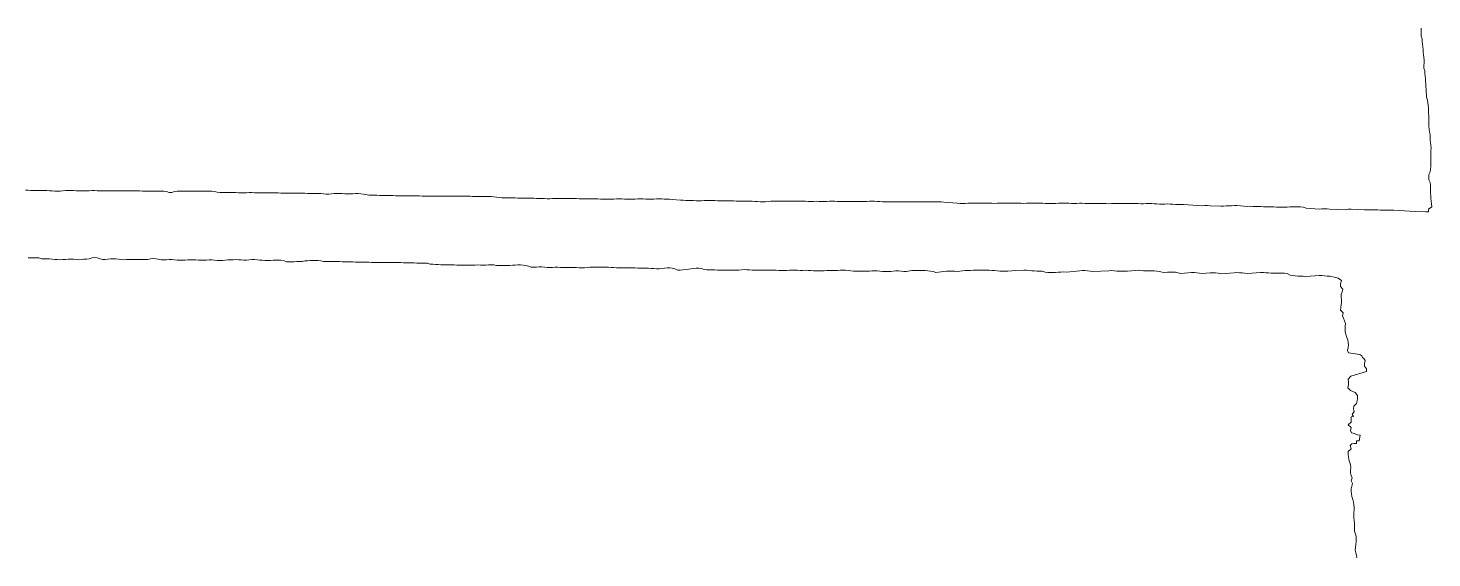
# Model space of a CAD drawing. Extents: x -16 to 11205, y -14909 to 147.
# Drawn here: x 10418 to 10945, y -7686 to -7487 of the extents above; entities that cross this region are included whole.
import ezdxf

# ---------------------------------------------------------------- set-up
doc = ezdxf.new("R2010")
doc.units = 0
doc.layers.get('0').update_dxf_attribs({"color": 1, "linetype": 'CONTINUOUS', "lineweight": 15, "true_color": 0xff0000})

msp = doc.modelspace()

# ---------------------------------------------------------------- linework, layer by layer
for p, q in [((10941.29, -7487.99), (10941.29, -7486.99)), ((10941.29, -7488.99), (10941.29, -7487.99)), ((10941.29, -7489.99), (10941.29, -7488.99)), ((10941.63, -7491.02), (10941.29, -7489.99)), ((10941.69, -7492.03), (10941.63, -7491.02)), ((10941.82, -7493.02), (10941.69, -7492.03)), ((10941.94, -7494.01), (10941.82, -7493.02)), ((10942, -7495), (10941.94, -7494.01)), ((10942.06, -7495.99), (10942, -7495)), ((10942.17, -7496.98), (10942.06, -7495.99)), ((10942.3, -7497.97), (10942.17, -7496.98)), ((10942.39, -7498.98), (10942.3, -7497.97)), ((10942.25, -7501.99), (10942.3, -7501)), ((10942.62, -7503.02), (10942.25, -7501.99)), ((10942.3, -7501), (10942.37, -7499.99)), ((10942.37, -7499.99), (10942.39, -7498.98)), ((10942.69, -7504.02), (10942.62, -7503.02)), ((10942.79, -7505.02), (10942.69, -7504.02)), ((10942.88, -7506.01), (10942.79, -7505.02)), ((10942.95, -7507), (10942.88, -7506.01)), ((10943, -7508), (10942.95, -7507)), ((10943.05, -7509), (10943, -7508)), ((10943.12, -7509.99), (10943.05, -7509)), ((10943.19, -7510.98), (10943.12, -7509.99)), ((10943.23, -7511.98), (10943.19, -7510.98)), ((10943.26, -7512.97), (10943.23, -7511.98)), ((10943.69, -7514.04), (10943.26, -7512.97)), ((10943.83, -7515.02), (10943.69, -7514.04)), ((10943.96, -7516), (10943.83, -7515.02)), ((10944.04, -7517), (10943.96, -7516)), ((10944.07, -7518), (10944.04, -7517)), ((10944.09, -7519), (10944.07, -7518)), ((10944.12, -7520), (10944.09, -7519)), ((10944.13, -7521), (10944.12, -7520)), ((10944.12, -7522), (10944.13, -7521)), ((10944.13, -7522.99), (10944.12, -7522)), ((10944.19, -7523.99), (10944.13, -7522.99)), ((10944.29, -7524.98), (10944.19, -7523.99)), ((10944.37, -7525.98), (10944.29, -7524.98)), ((10944.7, -7527.02), (10944.37, -7525.98)), ((10944.66, -7528.02), (10944.7, -7527.02)), ((10944.69, -7529.02), (10944.66, -7528.02)), ((10944.81, -7530.01), (10944.69, -7529.02)), ((10944.95, -7531), (10944.81, -7530.01)), ((10944.92, -7534), (10944.95, -7533)), ((10944.93, -7535), (10944.92, -7534)), ((10944.96, -7536), (10944.93, -7535)), ((10944.99, -7532), (10944.95, -7531)), ((10944.95, -7533), (10944.99, -7532)), ((10944.67, -7540.97), (10944.82, -7539.98)), ((10944.82, -7539.98), (10944.9, -7538.99)), ((10944.9, -7538.99), (10944.94, -7538)), ((10944.94, -7538), (10944.96, -7537)), ((10944.96, -7537), (10944.96, -7536)), ((10944.13, -7543), (10944.18, -7542.01)), ((10944.21, -7543.99), (10944.13, -7543)), ((10944.18, -7542.01), (10944.67, -7540.97)), ((10944.68, -7545.02), (10944.21, -7543.99)), ((10944.77, -7546.01), (10944.68, -7545.02)), ((10944.77, -7547.01), (10944.77, -7546.01)), ((10417, -7547.93), (10418, -7547.93)), ((10418, -7547.93), (10419, -7547.96)), ((10419, -7547.96), (10420, -7548)), ((10420, -7548), (10421, -7548.03)), ((10421, -7548.03), (10422, -7548.03)), ((10422, -7548.03), (10423, -7548.01)), ((10423, -7548.01), (10424, -7548.01)), ((10424, -7548.01), (10425, -7548.02)), ((10425, -7548.02), (10426, -7548.06)), ((10426, -7548.06), (10426.99, -7548.14)), ((10426.99, -7548.14), (10427.99, -7548.22)), ((10427.99, -7548.22), (10429, -7548.26)), ((10429, -7548.26), (10430.01, -7548.23)), ((10430.01, -7548.23), (10431.01, -7548.14)), ((10431.01, -7548.14), (10432, -7548.05)), ((10432, -7548.05), (10433, -7548.02)), ((10433, -7548.02), (10434, -7548.03)), ((10434, -7548.03), (10435, -7548.05)), ((10435, -7548.05), (10436, -7548.07)), ((10436, -7548.07), (10437, -7548.09)), ((10437, -7548.09), (10438, -7548.1)), ((10438, -7548.1), (10439, -7548.1)), ((10439, -7548.1), (10440, -7548.08)), ((10440, -7548.08), (10441, -7548.06)), ((10441, -7548.06), (10442, -7548.05)), ((10442, -7548.05), (10443, -7548.05)), ((10443, -7548.05), (10444, -7548.06)), ((10444, -7548.06), (10445, -7548.08)), ((10445, -7548.08), (10446, -7548.1)), ((10446, -7548.1), (10447, -7548.11)), ((10447, -7548.11), (10448, -7548.12)), ((10448, -7548.12), (10449, -7548.12)), ((10449, -7548.12), (10450, -7548.11)), ((10450, -7548.11), (10451, -7548.1)), ((10451, -7548.1), (10452, -7548.08)), ((10452, -7548.08), (10453, -7548.08)), ((10453, -7548.08), (10454, -7548.09)), ((10454, -7548.09), (10455, -7548.1)), ((10455, -7548.1), (10456, -7548.1)), ((10456, -7548.1), (10457, -7548.09)), ((10457, -7548.09), (10458, -7548.1)), ((10458, -7548.1), (10459, -7548.12)), ((10459, -7548.12), (10459.99, -7548.16)), ((10459.99, -7548.16), (10460.99, -7548.22)), ((10460.99, -7548.22), (10461.99, -7548.27)), ((10461.99, -7548.27), (10463, -7548.27)), ((10463, -7548.27), (10464, -7548.24)), ((10464, -7548.24), (10465, -7548.21)), ((10465, -7548.21), (10466, -7548.2)), ((10466, -7548.2), (10467, -7548.23)), ((10467, -7548.23), (10467.99, -7548.25)), ((10467.99, -7548.25), (10468.99, -7548.28)), ((10468.99, -7548.28), (10469.99, -7548.34)), ((10469.99, -7548.34), (10471, -7548.71)), ((10471, -7548.71), (10472, -7548.72)), ((10472, -7548.72), (10473.01, -7548.35)), ((10473.01, -7548.35), (10474.01, -7548.26)), ((10474.01, -7548.26), (10475.01, -7548.2)), ((10475.01, -7548.2), (10476, -7548.2)), ((10476, -7548.2), (10477, -7548.21)), ((10477, -7548.21), (10478, -7548.21)), ((10478, -7548.21), (10479, -7548.19)), ((10479, -7548.19), (10480, -7548.19)), ((10480, -7548.19), (10481, -7548.2)), ((10481, -7548.2), (10482, -7548.23)), ((10482, -7548.23), (10482.99, -7548.26)), ((10482.99, -7548.26), (10483.99, -7548.27)), ((10483.99, -7548.27), (10484.99, -7548.27)), ((10484.99, -7548.27), (10485.99, -7548.28)), ((10485.99, -7548.28), (10486.99, -7548.29)), ((10486.99, -7548.29), (10487.99, -7548.32)), ((10487.99, -7548.32), (10489.01, -7548.66)), ((10489.01, -7548.66), (10490.01, -7548.7)), ((10490.01, -7548.7), (10491.01, -7548.73)), ((10491.01, -7548.73), (10492.01, -7548.76)), ((10492.01, -7548.76), (10493, -7548.77)), ((10493, -7548.77), (10494, -7548.79)), ((10494, -7548.79), (10495, -7548.8)), ((10495, -7548.8), (10496, -7548.8)), ((10496, -7548.8), (10497, -7548.82)), ((10497, -7548.82), (10498, -7548.82)), ((10498, -7548.82), (10499, -7548.82)), ((10499, -7548.82), (10500, -7548.81)), ((10500, -7548.81), (10501, -7548.8)), ((10501, -7548.8), (10502, -7548.8)), ((10502, -7548.8), (10503, -7548.82)), ((10503, -7548.82), (10504, -7548.85)), ((10504, -7548.85), (10505, -7548.89)), ((10505, -7548.89), (10506, -7548.9)), ((10506, -7548.9), (10507, -7548.89)), ((10507, -7548.89), (10508, -7548.88)), ((10508, -7548.88), (10509, -7548.89)), ((10509, -7548.89), (10510, -7548.9)), ((10510, -7548.9), (10511, -7548.91)), ((10511, -7548.91), (10512, -7548.93)), ((10512, -7548.93), (10513, -7548.94)), ((10513, -7548.94), (10514, -7548.96)), ((10514, -7548.96), (10515, -7548.98)), ((10515, -7548.98), (10516, -7549)), ((10516, -7549), (10517, -7549.02)), ((10517, -7549.02), (10518, -7549.02)), ((10518, -7549.02), (10519, -7549.02)), ((10519, -7549.02), (10520, -7549.02)), ((10520, -7549.02), (10521, -7549.03)), ((10521, -7549.03), (10522, -7549.05)), ((10522, -7549.05), (10523, -7549.08)), ((10523, -7549.08), (10524, -7549.09)), ((10524, -7549.09), (10525, -7549.1)), ((10525, -7549.1), (10526, -7549.08)), ((10526, -7549.08), (10527, -7549.06)), ((10527, -7549.06), (10527.99, -7549.09)), ((10527.99, -7549.09), (10528.99, -7549.21)), ((10528.99, -7549.21), (10529.99, -7549.32)), ((10529.99, -7549.32), (10531, -7549.34)), ((10531, -7549.34), (10532.01, -7549.26)), ((10532.01, -7549.26), (10533, -7549.16)), ((10533, -7549.16), (10534, -7549.11)), ((10534, -7549.11), (10535, -7549.13)), ((10535, -7549.13), (10536, -7549.18)), ((10536, -7549.18), (10537, -7549.23)), ((10537, -7549.23), (10538, -7549.27)), ((10538, -7549.27), (10539, -7549.26)), ((10539, -7549.26), (10540, -7549.21)), ((10540, -7549.21), (10541, -7549.16)), ((10541, -7549.16), (10541.99, -7549.17)), ((10541.99, -7549.17), (10542.98, -7549.24)), ((10542.98, -7549.24), (10543.98, -7549.35)), ((10543.98, -7549.35), (10546.01, -7549.75)), ((10546.01, -7549.75), (10547.01, -7549.73)), ((10547.01, -7549.73), (10548.01, -7549.73)), ((10548.01, -7549.73), (10549.01, -7549.78)), ((10549.01, -7549.78), (10550.01, -7549.84)), ((10550.01, -7549.84), (10551, -7549.86)), ((10551, -7549.86), (10552, -7549.86)), ((10552, -7549.86), (10553, -7549.86)), ((10553, -7549.86), (10554, -7549.88)), ((10554, -7549.88), (10555, -7549.91)), ((10555, -7549.91), (10556, -7549.94)), ((10556, -7549.94), (10557, -7549.96)), ((10557, -7549.96), (10558, -7549.97)), ((10558, -7549.97), (10559, -7549.98)), ((10559, -7549.98), (10560, -7549.97)), ((10560, -7549.97), (10561, -7549.99)), ((10561, -7549.99), (10562, -7550.01)), ((10562, -7550.01), (10563, -7550.03)), ((10563, -7550.03), (10564, -7550.05)), ((10564, -7550.05), (10565, -7550.06)), ((10565, -7550.06), (10566, -7550.08)), ((10566, -7550.08), (10567, -7550.1)), ((10567, -7550.1), (10568, -7550.11)), ((10568, -7550.11), (10569, -7550.11)), ((10569, -7550.11), (10570, -7550.11)), ((10570, -7550.11), (10571, -7550.11)), ((10571, -7550.11), (10572, -7550.11)), ((10572, -7550.11), (10573, -7550.1)), ((10573, -7550.1), (10574, -7550.1)), ((10574, -7550.1), (10575, -7550.12)), ((10575, -7550.12), (10576, -7550.15)), ((10576, -7550.15), (10577, -7550.17)), ((10577, -7550.17), (10578, -7550.18)), ((10578, -7550.18), (10579, -7550.17)), ((10579, -7550.17), (10580, -7550.14)), ((10580, -7550.14), (10581, -7550.13)), ((10581, -7550.13), (10582, -7550.13)), ((10582, -7550.13), (10583, -7550.14)), ((10583, -7550.14), (10584, -7550.17)), ((10584, -7550.17), (10584.99, -7550.21)), ((10584.99, -7550.21), (10585.99, -7550.25)), ((10585.99, -7550.25), (10586.99, -7550.29)), ((10586.99, -7550.29), (10587.99, -7550.31)), ((10587.99, -7550.31), (10589, -7550.3)), ((10589, -7550.3), (10590, -7550.29)), ((10590, -7550.29), (10591, -7550.28)), ((10591, -7550.28), (10591.99, -7550.3)), ((10591.99, -7550.3), (10592.99, -7550.33)), ((10592.99, -7550.33), (10596.01, -7550.72)), ((10596.01, -7550.72), (10597.01, -7550.73)), ((10597.01, -7550.73), (10598.01, -7550.74)), ((10598.01, -7550.74), (10599.01, -7550.74)), ((10599.01, -7550.74), (10600.01, -7550.75)), ((10600.01, -7550.75), (10601.01, -7550.78)), ((10601.01, -7550.78), (10602, -7550.82)), ((10602, -7550.82), (10603, -7550.83)), ((10603, -7550.83), (10604, -7550.83)), ((10604, -7550.83), (10605, -7550.83)), ((10605, -7550.83), (10606, -7550.85)), ((10606, -7550.85), (10607, -7550.9)), ((10607, -7550.9), (10608, -7550.93)), ((10608, -7550.93), (10609, -7550.95)), ((10609, -7550.95), (10610, -7550.97)), ((10610, -7550.97), (10611, -7551)), ((10611, -7551), (10612, -7551.05)), ((10612, -7551.05), (10613, -7551.09)), ((10613, -7551.09), (10614, -7551.08)), ((10614, -7551.08), (10615, -7551.05)), ((10615, -7551.05), (10616, -7551.03)), ((10616, -7551.03), (10617, -7551.02)), ((10617, -7551.02), (10618, -7551.03)), ((10618, -7551.03), (10619, -7551.05)), ((10619, -7551.05), (10620, -7551.06)), ((10620, -7551.06), (10621, -7551.06)), ((10621, -7551.06), (10622, -7551.05)), ((10622, -7551.05), (10623, -7551.04)), ((10623, -7551.04), (10624, -7551.05)), ((10624, -7551.05), (10625, -7551.07)), ((10625, -7551.07), (10626, -7551.1)), ((10626, -7551.1), (10627, -7551.11)), ((10627, -7551.11), (10628, -7551.11)), ((10628, -7551.11), (10629, -7551.1)), ((10629, -7551.1), (10630, -7551.1)), ((10630, -7551.1), (10631, -7551.13)), ((10631, -7551.13), (10631.99, -7551.17)), ((10631.99, -7551.17), (10632.99, -7551.21)), ((10632.99, -7551.21), (10633.99, -7551.25)), ((10633.99, -7551.25), (10635, -7551.29)), ((10635, -7551.29), (10636, -7551.3)), ((10636, -7551.3), (10637.01, -7551.28)), ((10637.01, -7551.28), (10638.01, -7551.22)), ((10638.01, -7551.22), (10639, -7551.14)), ((10639, -7551.14), (10640, -7551.09)), ((10640, -7551.09), (10641, -7551.12)), ((10641, -7551.12), (10642, -7551.19)), ((10642, -7551.19), (10643, -7551.26)), ((10643, -7551.26), (10644, -7551.28)), ((10644, -7551.28), (10645, -7551.25)), ((10645, -7551.25), (10646, -7551.21)), ((10646, -7551.21), (10647, -7551.18)), ((10647, -7551.18), (10648, -7551.16)), ((10648, -7551.16), (10649, -7551.17)), ((10649, -7551.17), (10650, -7551.22)), ((10650, -7551.22), (10651, -7551.28)), ((10651, -7551.28), (10652, -7551.29)), ((10652, -7551.29), (10653, -7551.24)), ((10653, -7551.24), (10654, -7551.17)), ((10654, -7551.17), (10655, -7551.14)), ((10655, -7551.14), (10656, -7551.17)), ((10656, -7551.17), (10656.99, -7551.22)), ((10656.99, -7551.22), (10657.99, -7551.26)), ((10657.99, -7551.26), (10658.99, -7551.29)), ((10658.99, -7551.29), (10659.99, -7551.34)), ((10659.99, -7551.34), (10663.01, -7551.67)), ((10944.76, -7548.01), (10944.77, -7547.01)), ((10944.8, -7549.01), (10944.76, -7548.01)), ((10944.88, -7550.01), (10944.8, -7549.01)), ((10944.95, -7551), (10944.88, -7550.01)), ((10945.01, -7552), (10944.95, -7551)), ((10663.01, -7551.67), (10664.01, -7551.67)), ((10664.01, -7551.67), (10665.01, -7551.69)), ((10665.01, -7551.69), (10666.01, -7551.73)), ((10666.01, -7551.73), (10667.01, -7551.77)), ((10667.01, -7551.77), (10668.01, -7551.81)), ((10668.01, -7551.81), (10669, -7551.84)), ((10669, -7551.84), (10670, -7551.85)), ((10670, -7551.85), (10671, -7551.84)), ((10671, -7551.84), (10672, -7551.8)), ((10672, -7551.8), (10673, -7551.77)), ((10673, -7551.77), (10674, -7551.76)), ((10674, -7551.76), (10675, -7551.79)), ((10675, -7551.79), (10676, -7551.81)), ((10676, -7551.81), (10677, -7551.84)), ((10677, -7551.84), (10678, -7551.84)), ((10678, -7551.84), (10679, -7551.84)), ((10679, -7551.84), (10680, -7551.83)), ((10680, -7551.83), (10681, -7551.84)), ((10681, -7551.84), (10682, -7551.88)), ((10682, -7551.88), (10683, -7551.93)), ((10683, -7551.93), (10684, -7551.97)), ((10684, -7551.97), (10685, -7551.98)), ((10685, -7551.98), (10686, -7551.96)), ((10686, -7551.96), (10687, -7551.94)), ((10687, -7551.94), (10688, -7551.96)), ((10688, -7551.96), (10689, -7552)), ((10689, -7552), (10690, -7552.04)), ((10690, -7552.04), (10691, -7552.08)), ((10691, -7552.08), (10691.99, -7552.16)), ((10691.99, -7552.16), (10692.99, -7552.24)), ((10692.99, -7552.24), (10694, -7552.27)), ((10694, -7552.27), (10695.01, -7552.21)), ((10695.01, -7552.21), (10696.01, -7552.09)), ((10696.01, -7552.09), (10697, -7552.01)), ((10697, -7552.01), (10698, -7551.98)), ((10698, -7551.98), (10699, -7551.98)), ((10699, -7551.98), (10700, -7552)), ((10700, -7552), (10701, -7552.01)), ((10701, -7552.01), (10702, -7552.01)), ((10702, -7552.01), (10703, -7552.02)), ((10703, -7552.02), (10704, -7552.02)), ((10704, -7552.02), (10705, -7552.03)), ((10705, -7552.03), (10706, -7552.03)), ((10706, -7552.03), (10707, -7552.02)), ((10707, -7552.02), (10708, -7552.02)), ((10708, -7552.02), (10709, -7552.03)), ((10709, -7552.03), (10710, -7552.06)), ((10710, -7552.06), (10711, -7552.09)), ((10711, -7552.09), (10712, -7552.1)), ((10712, -7552.1), (10713, -7552.08)), ((10713, -7552.08), (10714, -7552.06)), ((10714, -7552.06), (10715, -7552.07)), ((10715, -7552.07), (10716, -7552.1)), ((10716, -7552.1), (10717, -7552.11)), ((10717, -7552.11), (10718, -7552.09)), ((10718, -7552.09), (10719, -7552.06)), ((10719, -7552.06), (10720, -7552.05)), ((10720, -7552.05), (10721, -7552.06)), ((10721, -7552.06), (10722, -7552.08)), ((10722, -7552.08), (10723, -7552.1)), ((10723, -7552.1), (10724, -7552.11)), ((10724, -7552.11), (10725, -7552.11)), ((10725, -7552.11), (10726, -7552.11)), ((10726, -7552.11), (10727, -7552.11)), ((10727, -7552.11), (10728, -7552.1)), ((10728, -7552.1), (10729, -7552.1)), ((10729, -7552.1), (10730, -7552.1)), ((10730, -7552.1), (10731, -7552.09)), ((10731, -7552.09), (10732, -7552.08)), ((10732, -7552.08), (10733, -7552.07)), ((10733, -7552.07), (10734, -7552.06)), ((10734, -7552.06), (10735, -7552.06)), ((10735, -7552.06), (10736, -7552.06)), ((10736, -7552.06), (10737, -7552.1)), ((10737, -7552.1), (10737.99, -7552.17)), ((10737.99, -7552.17), (10738.99, -7552.25)), ((10738.99, -7552.25), (10739.99, -7552.28)), ((10739.99, -7552.28), (10741, -7552.27)), ((10741, -7552.27), (10742, -7552.26)), ((10742, -7552.26), (10743, -7552.26)), ((10743, -7552.26), (10744, -7552.29)), ((10744, -7552.29), (10745, -7552.28)), ((10745, -7552.28), (10746, -7552.26)), ((10746, -7552.26), (10747, -7552.24)), ((10747, -7552.24), (10748, -7552.25)), ((10748, -7552.25), (10749, -7552.27)), ((10749, -7552.27), (10750, -7552.26)), ((10750, -7552.26), (10751, -7552.24)), ((10751, -7552.24), (10752, -7552.21)), ((10752, -7552.21), (10753, -7552.2)), ((10753, -7552.2), (10754, -7552.23)), ((10754, -7552.23), (10754.99, -7552.27)), ((10754.99, -7552.27), (10755.99, -7552.3)), ((10755.99, -7552.3), (10757, -7552.31)), ((10757, -7552.31), (10758, -7552.3)), ((10758, -7552.3), (10759, -7552.29)), ((10759, -7552.29), (10760, -7552.29)), ((10760, -7552.29), (10761, -7552.31)), ((10761, -7552.31), (10761.99, -7552.32)), ((10761.99, -7552.32), (10767.01, -7552.77)), ((10767.01, -7552.77), (10768, -7552.82)), ((10768, -7552.82), (10769, -7552.84)), ((10769, -7552.84), (10770, -7552.82)), ((10770, -7552.82), (10771, -7552.78)), ((10771, -7552.78), (10772, -7552.74)), ((10772, -7552.74), (10773, -7552.74)), ((10773, -7552.74), (10774, -7552.75)), ((10774, -7552.75), (10775, -7552.76)), ((10775, -7552.76), (10776, -7552.75)), ((10776, -7552.75), (10777, -7552.74)), ((10777, -7552.74), (10778, -7552.75)), ((10778, -7552.75), (10779, -7552.78)), ((10779, -7552.78), (10780, -7552.81)), ((10780, -7552.81), (10781, -7552.82)), ((10781, -7552.82), (10782, -7552.79)), ((10782, -7552.79), (10783, -7552.75)), ((10783, -7552.75), (10784, -7552.73)), ((10784, -7552.73), (10785, -7552.73)), ((10785, -7552.73), (10786, -7552.74)), ((10786, -7552.74), (10787, -7552.73)), ((10787, -7552.73), (10788, -7552.7)), ((10788, -7552.7), (10789, -7552.69)), ((10789, -7552.69), (10790.01, -7552.72)), ((10790.01, -7552.72), (10791, -7552.78)), ((10791, -7552.78), (10792, -7552.82)), ((10792, -7552.82), (10793, -7552.81)), ((10793, -7552.81), (10794, -7552.77)), ((10794, -7552.77), (10795, -7552.73)), ((10795, -7552.73), (10796, -7552.74)), ((10796, -7552.74), (10797, -7552.76)), ((10797, -7552.76), (10798, -7552.78)), ((10798, -7552.78), (10799, -7552.8)), ((10799, -7552.8), (10800, -7552.82)), ((10800, -7552.82), (10801, -7552.83)), ((10801, -7552.83), (10802, -7552.85)), ((10802, -7552.85), (10803, -7552.85)), ((10803, -7552.85), (10804, -7552.82)), ((10804, -7552.82), (10805, -7552.77)), ((10805, -7552.77), (10806, -7552.74)), ((10806, -7552.74), (10807, -7552.73)), ((10807, -7552.73), (10808, -7552.76)), ((10808, -7552.76), (10809, -7552.81)), ((10809, -7552.81), (10810, -7552.86)), ((10810, -7552.86), (10811, -7552.85)), ((10811, -7552.85), (10812, -7552.82)), ((10812, -7552.82), (10813, -7552.8)), ((10813, -7552.8), (10814, -7552.8)), ((10814, -7552.8), (10815, -7552.83)), ((10815, -7552.83), (10816, -7552.85)), ((10816, -7552.85), (10817, -7552.84)), ((10817, -7552.84), (10818, -7552.82)), ((10818, -7552.82), (10819, -7552.82)), ((10819, -7552.82), (10820, -7552.84)), ((10820, -7552.84), (10821, -7552.87)), ((10821, -7552.87), (10822, -7552.91)), ((10822, -7552.91), (10823, -7552.94)), ((10823, -7552.94), (10824, -7552.95)), ((10824, -7552.95), (10825, -7552.94)), ((10825, -7552.94), (10826, -7552.91)), ((10826, -7552.91), (10827, -7552.89)), ((10827, -7552.89), (10828, -7552.88)), ((10828, -7552.88), (10829, -7552.89)), ((10829, -7552.89), (10830, -7552.91)), ((10830, -7552.91), (10831, -7552.93)), ((10831, -7552.93), (10832, -7552.94)), ((10832, -7552.94), (10833, -7552.93)), ((10833, -7552.93), (10834, -7552.93)), ((10834, -7552.93), (10835, -7552.94)), ((10835, -7552.94), (10836, -7552.95)), ((10836, -7552.95), (10837, -7552.95)), ((10837, -7552.95), (10838, -7552.94)), ((10838, -7552.94), (10839, -7552.92)), ((10839, -7552.92), (10840, -7552.93)), ((10840, -7552.93), (10841, -7552.97)), ((10841, -7552.97), (10842, -7553.02)), ((10842, -7553.02), (10843, -7553.07)), ((10843, -7553.07), (10844, -7553.1)), ((10844, -7553.1), (10845, -7553.09)), ((10845, -7553.09), (10846, -7553.06)), ((10846, -7553.06), (10847, -7553.07)), ((10847, -7553.07), (10847.99, -7553.13)), ((10847.99, -7553.13), (10848.99, -7553.21)), ((10848.99, -7553.21), (10849.99, -7553.25)), ((10849.99, -7553.25), (10850.98, -7553.25)), ((10850.98, -7553.25), (10851.98, -7553.27)), ((10851.98, -7553.27), (10858.99, -7553.77)), ((10858.99, -7553.77), (10860, -7553.69)), ((10860, -7553.69), (10861.01, -7553.65)), ((10861.01, -7553.65), (10862.02, -7553.7)), ((10862.02, -7553.7), (10866, -7553.92)), ((10866, -7553.92), (10866.99, -7553.83)), ((10866.99, -7553.83), (10867.99, -7553.81)), ((10867.99, -7553.81), (10868.99, -7553.81)), ((10868.99, -7553.81), (10870, -7553.76)), ((10870, -7553.76), (10871, -7553.69)), ((10871, -7553.69), (10872.01, -7553.68)), ((10872.01, -7553.68), (10876, -7553.96)), ((10876, -7553.96), (10877, -7553.94)), ((10877, -7553.94), (10878, -7553.96)), ((10878, -7553.96), (10879, -7553.99)), ((10879, -7553.99), (10880, -7554.03)), ((10880, -7554.03), (10881, -7554.05)), ((10881, -7554.05), (10882, -7554.08)), ((10882, -7554.08), (10883, -7554.09)), ((10883, -7554.09), (10884, -7554.1)), ((10884, -7554.1), (10885, -7554.1)), ((10885, -7554.1), (10885.99, -7554.13)), ((10885.99, -7554.13), (10886.99, -7554.2)), ((10886.99, -7554.2), (10889, -7554.31)), ((10889, -7554.31), (10890, -7554.28)), ((10890, -7554.28), (10891, -7554.22)), ((10891, -7554.22), (10892, -7554.16)), ((10892, -7554.16), (10893, -7554.13)), ((10893, -7554.13), (10894, -7554.1)), ((10894, -7554.1), (10894.99, -7554.11)), ((10894.99, -7554.11), (10895.99, -7554.17)), ((10895.99, -7554.17), (10896.97, -7554.28)), ((10896.97, -7554.28), (10898.04, -7554.69)), ((10898.04, -7554.69), (10903, -7554.95)), ((10903, -7554.95), (10904, -7554.89)), ((10904, -7554.89), (10905, -7554.88)), ((10905, -7554.88), (10906, -7554.92)), ((10906, -7554.92), (10907, -7554.99)), ((10907, -7554.99), (10913.02, -7555.24)), ((10913.02, -7555.24), (10914, -7555.06)), ((10914, -7555.06), (10915, -7555.01)), ((10915, -7555.01), (10920, -7555.29)), ((10920, -7555.29), (10921, -7555.29)), ((10921, -7555.29), (10922, -7555.29)), ((10922, -7555.29), (10923, -7555.27)), ((10923, -7555.27), (10924, -7555.26)), ((10924, -7555.26), (10925, -7555.29)), ((10925, -7555.29), (10926, -7555.32)), ((10926, -7555.32), (10927, -7555.34)), ((10927, -7555.34), (10928, -7555.34)), ((10928, -7555.34), (10929, -7555.34)), ((10929, -7555.34), (10930, -7555.34)), ((10930, -7555.34), (10931, -7555.32)), ((10931, -7555.32), (10939.01, -7555.86)), ((10939.01, -7555.86), (10943, -7556)), ((10943, -7556), (10944, -7556)), ((10944, -7555), (10945.33, -7554.07)), ((10944, -7556), (10944, -7555)), ((10945.14, -7553.01), (10945.01, -7552)), ((10945.33, -7554.07), (10945.14, -7553.01)), ((10418.99, -7573.27), (10417.99, -7573.3)), ((10419.99, -7573.24), (10418.99, -7573.27)), ((10420.99, -7573.26), (10419.99, -7573.24)), ((10421.99, -7573.33), (10420.99, -7573.26)), ((10423.01, -7573.69), (10421.99, -7573.33)), ((10424.01, -7573.7), (10423.01, -7573.69)), ((10425.01, -7573.67), (10424.01, -7573.7)), ((10426.02, -7573.69), (10425.01, -7573.67)), ((10427.02, -7573.77), (10426.02, -7573.69)), ((10428.01, -7573.88), (10427.02, -7573.77)), ((10429, -7573.97), (10428.01, -7573.88)), ((10430, -7573.99), (10429, -7573.97)), ((10431, -7573.94), (10430, -7573.99)), ((10432, -7573.85), (10431, -7573.94)), ((10433, -7573.78), (10432, -7573.85)), ((10434, -7573.78), (10433, -7573.78)), ((10435, -7573.84), (10434, -7573.78)), ((10436, -7573.94), (10435, -7573.84)), ((10437, -7573.98), (10436, -7573.94)), ((10438, -7573.92), (10437, -7573.98)), ((10438.99, -7573.83), (10438, -7573.92)), ((10439.98, -7573.75), (10438.99, -7573.83)), ((10440.98, -7573.67), (10439.98, -7573.75)), ((10442.01, -7573.28), (10440.98, -7573.67)), ((10443, -7573.22), (10442.01, -7573.28)), ((10443.99, -7573.25), (10443, -7573.22)), ((10445.02, -7573.68), (10443.99, -7573.25)), ((10446.01, -7573.85), (10445.02, -7573.68)), ((10447, -7573.91), (10446.01, -7573.85)), ((10448, -7573.81), (10447, -7573.91)), ((10449, -7573.67), (10448, -7573.81)), ((10450.01, -7573.61), (10449, -7573.67)), ((10451.02, -7573.69), (10450.01, -7573.61)), ((10452.01, -7573.84), (10451.02, -7573.69)), ((10453, -7573.96), (10452.01, -7573.84)), ((10454, -7573.98), (10453, -7573.96)), ((10455, -7573.96), (10454, -7573.98)), ((10456, -7573.93), (10455, -7573.96)), ((10457, -7573.92), (10456, -7573.93)), ((10458, -7573.91), (10457, -7573.92)), ((10459, -7573.9), (10458, -7573.91)), ((10460, -7573.9), (10459, -7573.9)), ((10461, -7573.91), (10460, -7573.9)), ((10462, -7573.92), (10461, -7573.91)), ((10462.99, -7573.86), (10462, -7573.92)), ((10463.99, -7573.71), (10462.99, -7573.86)), ((10465, -7573.59), (10463.99, -7573.71)), ((10466.02, -7573.62), (10465, -7573.59)), ((10467.02, -7573.79), (10466.02, -7573.62)), ((10468, -7573.99), (10467.02, -7573.79)), ((10469, -7574.08), (10468, -7573.99)), ((10470, -7574.02), (10469, -7574.08)), ((10471, -7573.94), (10470, -7574.02)), ((10472, -7573.94), (10471, -7573.94)), ((10473, -7574.01), (10472, -7573.94)), ((10474, -7574.1), (10473, -7574.01)), ((10475, -7574.17), (10474, -7574.1)), ((10476, -7574.17), (10475, -7574.17)), ((10477, -7574.12), (10476, -7574.17)), ((10478, -7574.06), (10477, -7574.12)), ((10479, -7574), (10478, -7574.06)), ((10480, -7573.99), (10479, -7574)), ((10481, -7574.03), (10480, -7573.99)), ((10482, -7574.1), (10481, -7574.03)), ((10483, -7574.15), (10482, -7574.1)), ((10484, -7574.16), (10483, -7574.15)), ((10485, -7574.1), (10484, -7574.16)), ((10486, -7574.03), (10485, -7574.1)), ((10487, -7574.03), (10486, -7574.03)), ((10487.99, -7574.13), (10487, -7574.03)), ((10488.99, -7574.26), (10487.99, -7574.13)), ((10490, -7574.33), (10488.99, -7574.26)), ((10491.01, -7574.28), (10490, -7574.33)), ((10492.01, -7574.17), (10491.01, -7574.28)), ((10493, -7574.07), (10492.01, -7574.17)), ((10494, -7574.02), (10493, -7574.07)), ((10495, -7573.99), (10494, -7574.02)), ((10496, -7573.97), (10495, -7573.99)), ((10497, -7574), (10496, -7573.97)), ((10498, -7574.08), (10497, -7574)), ((10499, -7574.16), (10498, -7574.08)), ((10500, -7574.13), (10499, -7574.16)), ((10501, -7574.03), (10500, -7574.13)), ((10502, -7573.93), (10501, -7574.03)), ((10503, -7573.92), (10502, -7573.93)), ((10504, -7574), (10503, -7573.92)), ((10504.99, -7574.11), (10504, -7574)), ((10505.99, -7574.19), (10504.99, -7574.11)), ((10506.99, -7574.24), (10505.99, -7574.19)), ((10508, -7574.26), (10506.99, -7574.24)), ((10509, -7574.23), (10508, -7574.26)), ((10510, -7574.16), (10509, -7574.23)), ((10511, -7574.1), (10510, -7574.16)), ((10512, -7574.11), (10511, -7574.1)), ((10512.99, -7574.19), (10512, -7574.11)), ((10513.97, -7574.32), (10512.99, -7574.19)), ((10515.02, -7574.74), (10513.97, -7574.32)), ((10516.01, -7574.83), (10515.02, -7574.74)), ((10517, -7574.85), (10516.01, -7574.83)), ((10518, -7574.79), (10517, -7574.85)), ((10518.99, -7574.71), (10518, -7574.79)), ((10519.99, -7574.66), (10518.99, -7574.71)), ((10520.99, -7574.66), (10519.99, -7574.66)), ((10522.01, -7574.38), (10520.99, -7574.66)), ((10523.01, -7574.35), (10522.01, -7574.38)), ((10524.01, -7574.28), (10523.01, -7574.35)), ((10525, -7574.24), (10524.01, -7574.28)), ((10526, -7574.24), (10525, -7574.24)), ((10526.99, -7574.3), (10526, -7574.24)), ((10527.99, -7574.39), (10526.99, -7574.3)), ((10529.01, -7574.71), (10527.99, -7574.39)), ((10530.01, -7574.71), (10529.01, -7574.71)), ((10531, -7574.71), (10530.01, -7574.71)), ((10532, -7574.7), (10531, -7574.71)), ((10533, -7574.69), (10532, -7574.7)), ((10534.01, -7574.66), (10533, -7574.69)), ((10535.01, -7574.66), (10534.01, -7574.66)), ((10536.01, -7574.73), (10535.01, -7574.66)), ((10537.01, -7574.82), (10536.01, -7574.73)), ((10538.01, -7574.84), (10537.01, -7574.82)), ((10539.01, -7574.8), (10538.01, -7574.84)), ((10540.01, -7574.8), (10539.01, -7574.8)), ((10541, -7574.86), (10540.01, -7574.8)), ((10542, -7574.92), (10541, -7574.86)), ((10543, -7574.95), (10542, -7574.92)), ((10544, -7574.94), (10543, -7574.95)), ((10545, -7574.93), (10544, -7574.94)), ((10546, -7574.95), (10545, -7574.93)), ((10547, -7574.98), (10546, -7574.95)), ((10548, -7575), (10547, -7574.98)), ((10549, -7575.02), (10548, -7575)), ((10550, -7575.06), (10549, -7575.02)), ((10551, -7575.08), (10550, -7575.06)), ((10552, -7575.07), (10551, -7575.08)), ((10553, -7575.05), (10552, -7575.07)), ((10554, -7575.02), (10553, -7575.05)), ((10555, -7575.01), (10554, -7575.02)), ((10556, -7575.03), (10555, -7575.01)), ((10557, -7575.06), (10556, -7575.03)), ((10558, -7575.09), (10557, -7575.06)), ((10559, -7575.12), (10558, -7575.09)), ((10560, -7575.15), (10559, -7575.12)), ((10560.99, -7575.16), (10560, -7575.15)), ((10561.99, -7575.18), (10560.99, -7575.16)), ((10562.99, -7575.22), (10561.99, -7575.18)), ((10563.99, -7575.28), (10562.99, -7575.22)), ((10564.99, -7575.33), (10563.99, -7575.28)), ((10565.99, -7575.35), (10564.99, -7575.33)), ((10566.99, -7575.35), (10565.99, -7575.35)), ((10567.99, -7575.34), (10566.99, -7575.35)), ((10569.01, -7575.65), (10567.99, -7575.34)), ((10570.02, -7575.69), (10569.01, -7575.65)), ((10571.01, -7575.76), (10570.02, -7575.69)), ((10572.01, -7575.84), (10571.01, -7575.76)), ((10573, -7575.9), (10572.01, -7575.84)), ((10574, -7575.91), (10573, -7575.9)), ((10575, -7575.9), (10574, -7575.91)), ((10576, -7575.9), (10575, -7575.9)), ((10577, -7575.91), (10576, -7575.9)), ((10578, -7575.95), (10577, -7575.91)), ((10579, -7576), (10578, -7575.95)), ((10580, -7576.04), (10579, -7576)), ((10581, -7576.07), (10580, -7576.04)), ((10582, -7576.09), (10581, -7576.07)), ((10583, -7576.1), (10582, -7576.09)), ((10584, -7576.09), (10583, -7576.1)), ((10585, -7576.05), (10584, -7576.09)), ((10586, -7575.98), (10585, -7576.05)), ((10587, -7575.95), (10586, -7575.98)), ((10588, -7575.98), (10587, -7575.95)), ((10589, -7576.02), (10588, -7575.98)), ((10590, -7575.99), (10589, -7576.02)), ((10591, -7575.91), (10590, -7575.99)), ((10592, -7575.88), (10591, -7575.91)), ((10593, -7575.97), (10592, -7575.88)), ((10593.99, -7576.12), (10593, -7575.97)), ((10594.99, -7576.2), (10593.99, -7576.12)), ((10596, -7576.17), (10594.99, -7576.2)), ((10597, -7576.11), (10596, -7576.17)), ((10598, -7576.12), (10597, -7576.11)), ((10599, -7576.14), (10598, -7576.12)), ((10600, -7576.09), (10599, -7576.14)), ((10601, -7576), (10600, -7576.09)), ((10602, -7575.94), (10601, -7576)), ((10603, -7575.96), (10602, -7575.94)), ((10603.99, -7576.06), (10603, -7575.96)), ((10604.98, -7576.19), (10603.99, -7576.06)), ((10605.96, -7576.36), (10604.98, -7576.19)), ((10607.02, -7576.78), (10605.96, -7576.36)), ((10608.01, -7576.83), (10607.02, -7576.78)), ((10609.01, -7576.77), (10608.01, -7576.83)), ((10610.01, -7576.7), (10609.01, -7576.77)), ((10611.01, -7576.72), (10610.01, -7576.7)), ((10612.01, -7576.8), (10611.01, -7576.72)), ((10613, -7576.87), (10612.01, -7576.8)), ((10614, -7576.88), (10613, -7576.87)), ((10615, -7576.86), (10614, -7576.88)), ((10616, -7576.85), (10615, -7576.86)), ((10617, -7576.85), (10616, -7576.85)), ((10618, -7576.86), (10617, -7576.85)), ((10619, -7576.87), (10618, -7576.86)), ((10620, -7576.88), (10619, -7576.87)), ((10621, -7576.89), (10620, -7576.88)), ((10622, -7576.9), (10621, -7576.89)), ((10623, -7576.91), (10622, -7576.9)), ((10624, -7576.95), (10623, -7576.91)), ((10625, -7577), (10624, -7576.95)), ((10626, -7577.02), (10625, -7577)), ((10627, -7577), (10626, -7577.02)), ((10628, -7576.93), (10627, -7577)), ((10628.99, -7576.85), (10628, -7576.93)), ((10630, -7576.81), (10628.99, -7576.85)), ((10631, -7576.82), (10630, -7576.81)), ((10632, -7576.85), (10631, -7576.82)), ((10633, -7576.84), (10632, -7576.85)), ((10634, -7576.79), (10633, -7576.84)), ((10635, -7576.77), (10634, -7576.79)), ((10636.01, -7576.81), (10635, -7576.77)), ((10637.01, -7576.89), (10636.01, -7576.81)), ((10638, -7576.96), (10637.01, -7576.89)), ((10639, -7577), (10638, -7576.96)), ((10640, -7577.02), (10639, -7577)), ((10641, -7577.05), (10640, -7577.02)), ((10642, -7577.08), (10641, -7577.05)), ((10643, -7577.09), (10642, -7577.08)), ((10644, -7577.06), (10643, -7577.09)), ((10645, -7577.05), (10644, -7577.06)), ((10646, -7577.08), (10645, -7577.05)), ((10647, -7577.14), (10646, -7577.08)), ((10648, -7577.17), (10647, -7577.14)), ((10649, -7577.16), (10648, -7577.17)), ((10650, -7577.14), (10649, -7577.16)), ((10650.99, -7577.18), (10650, -7577.14)), ((10651.99, -7577.27), (10650.99, -7577.18)), ((10652.99, -7577.35), (10651.99, -7577.27)), ((10654, -7577.39), (10652.99, -7577.35)), ((10655.01, -7577.37), (10654, -7577.39)), ((10656.02, -7577.29), (10655.01, -7577.37)), ((10657.01, -7577.16), (10656.02, -7577.29)), ((10658, -7577.03), (10657.01, -7577.16)), ((10659, -7577.03), (10658, -7577.03)), ((10659.98, -7577.18), (10659, -7577.03)), ((10660.96, -7577.41), (10659.98, -7577.18)), ((10662.01, -7577.86), (10660.96, -7577.41)), ((10667.02, -7577.4), (10664, -7577.81)), ((10668.01, -7577.29), (10667.02, -7577.4)), ((10669, -7577.21), (10668.01, -7577.29)), ((10670, -7577.2), (10669, -7577.21)), ((10670.99, -7577.28), (10670, -7577.2)), ((10672.02, -7577.68), (10670.99, -7577.28)), ((10673.02, -7577.74), (10672.02, -7577.68)), ((10674.01, -7577.76), (10673.02, -7577.74)), ((10687, -7577.73), (10685.99, -7577.77)), ((10688.01, -7577.77), (10687, -7577.73)), ((10663, -7577.87), (10662.01, -7577.86)), ((10664, -7577.81), (10663, -7577.87)), ((10675.01, -7577.78), (10674.01, -7577.76)), ((10676.01, -7577.82), (10675.01, -7577.78)), ((10677, -7577.87), (10676.01, -7577.82)), ((10678, -7577.89), (10677, -7577.87)), ((10679, -7577.88), (10678, -7577.89)), ((10680, -7577.87), (10679, -7577.88)), ((10681, -7577.88), (10680, -7577.87)), ((10682, -7577.91), (10681, -7577.88)), ((10683, -7577.95), (10682, -7577.91)), ((10684, -7577.93), (10683, -7577.95)), ((10685, -7577.86), (10684, -7577.93)), ((10685.99, -7577.77), (10685, -7577.86)), ((10689.01, -7577.85), (10688.01, -7577.77)), ((10690, -7577.91), (10689.01, -7577.85)), ((10691, -7577.94), (10690, -7577.91)), ((10692, -7577.95), (10691, -7577.94)), ((10693, -7577.96), (10692, -7577.95)), ((10694, -7577.97), (10693, -7577.96)), ((10695, -7577.97), (10694, -7577.97)), ((10696, -7577.97), (10695, -7577.97)), ((10697, -7577.96), (10696, -7577.97)), ((10698, -7577.96), (10697, -7577.96)), ((10699, -7577.98), (10698, -7577.96)), ((10700, -7578.01), (10699, -7577.98)), ((10701, -7578.04), (10700, -7578.01)), ((10702, -7578.05), (10701, -7578.04)), ((10703, -7578), (10702, -7578.05)), ((10704, -7577.93), (10703, -7578)), ((10705, -7577.87), (10704, -7577.93)), ((10706, -7577.89), (10705, -7577.87)), ((10707, -7577.94), (10706, -7577.89)), ((10708, -7577.99), (10707, -7577.94)), ((10709, -7578), (10708, -7577.99)), ((10710, -7577.98), (10709, -7578)), ((10711, -7578), (10710, -7577.98)), ((10712, -7578.05), (10711, -7578)), ((10713, -7578.12), (10712, -7578.05)), ((10714, -7578.17), (10713, -7578.12)), ((10715, -7578.18), (10714, -7578.17)), ((10716, -7578.16), (10715, -7578.18)), ((10717, -7578.13), (10716, -7578.16)), ((10718, -7578.1), (10717, -7578.13)), ((10719, -7578.09), (10718, -7578.1)), ((10720, -7578.07), (10719, -7578.09)), ((10721, -7578.05), (10720, -7578.07)), ((10722, -7578), (10721, -7578.05)), ((10723, -7577.94), (10722, -7578)), ((10724, -7577.92), (10723, -7577.94)), ((10725, -7577.96), (10724, -7577.92)), ((10725.99, -7578.08), (10725, -7577.96)), ((10726.99, -7578.21), (10725.99, -7578.08)), ((10727.99, -7578.29), (10726.99, -7578.21)), ((10728.99, -7578.29), (10727.99, -7578.29)), ((10730, -7578.26), (10728.99, -7578.29)), ((10731, -7578.25), (10730, -7578.26)), ((10732, -7578.29), (10731, -7578.25)), ((10733, -7578.32), (10732, -7578.29)), ((10734, -7578.28), (10733, -7578.32)), ((10735, -7578.2), (10734, -7578.28)), ((10736, -7578.14), (10735, -7578.2)), ((10736.99, -7578.18), (10736, -7578.14)), ((10737.98, -7578.29), (10736.99, -7578.18)), ((10738.98, -7578.4), (10737.98, -7578.29)), ((10742.02, -7578.39), (10738.98, -7578.4)), ((10743.01, -7578.28), (10742.02, -7578.39)), ((10744, -7578.2), (10743.01, -7578.28)), ((10745, -7578.2), (10744, -7578.2)), ((10746, -7578.29), (10745, -7578.2)), ((10747, -7578.38), (10746, -7578.29)), ((10748.01, -7578.37), (10747, -7578.38)), ((10750.01, -7578.1), (10748.01, -7578.37)), ((10751, -7578.03), (10750.01, -7578.1)), ((10752, -7578.04), (10751, -7578.03)), ((10753, -7578.08), (10752, -7578.04)), ((10754, -7578.09), (10753, -7578.08)), ((10754.99, -7578.1), (10754, -7578.09)), ((10755.99, -7578.15), (10754.99, -7578.1)), ((10756.98, -7578.25), (10755.99, -7578.15)), ((10757.97, -7578.39), (10756.98, -7578.25)), ((10759.01, -7578.78), (10757.97, -7578.39)), ((10763.01, -7578.34), (10759.01, -7578.78)), ((10764.01, -7578.29), (10763.01, -7578.34)), ((10765, -7578.3), (10764.01, -7578.29)), ((10766.01, -7578.35), (10765, -7578.3)), ((10767.02, -7578.39), (10766.01, -7578.35)), ((10769.02, -7578.2), (10767.02, -7578.39)), ((10770.01, -7578.08), (10769.02, -7578.2)), ((10771, -7578.03), (10770.01, -7578.08)), ((10772, -7578.01), (10771, -7578.03)), ((10773, -7577.97), (10772, -7578.01)), ((10774, -7577.92), (10773, -7577.97)), ((10775, -7577.89), (10774, -7577.92)), ((10776, -7577.89), (10775, -7577.89)), ((10777, -7577.89), (10776, -7577.89)), ((10778, -7577.88), (10777, -7577.89)), ((10779, -7577.92), (10778, -7577.88)), ((10780, -7577.99), (10779, -7577.92)), ((10780.99, -7578.08), (10780, -7577.99)), ((10781.99, -7578.17), (10780.99, -7578.08)), ((10782.98, -7578.24), (10781.99, -7578.17)), ((10783.98, -7578.27), (10782.98, -7578.24)), ((10784.98, -7578.29), (10783.98, -7578.27)), ((10785.98, -7578.35), (10784.98, -7578.29)), ((10789, -7578), (10785.98, -7578.35)), ((10791.99, -7577.89), (10789, -7578)), ((10793, -7577.91), (10791.99, -7577.89)), ((10794, -7578.02), (10793, -7577.91)), ((10794.99, -7578.15), (10794, -7578.02)), ((10795.98, -7578.23), (10794.99, -7578.15)), ((10796.98, -7578.28), (10795.98, -7578.23)), ((10797.98, -7578.3), (10796.98, -7578.28)), ((10798.98, -7578.35), (10797.98, -7578.3)), ((10800.02, -7578.71), (10798.98, -7578.35)), ((10801.01, -7578.78), (10800.02, -7578.71)), ((10802, -7578.83), (10801.01, -7578.78)), ((10803, -7578.83), (10802, -7578.83)), ((10803.99, -7578.78), (10803, -7578.83)), ((10804.99, -7578.7), (10803.99, -7578.78)), ((10805.99, -7578.62), (10804.99, -7578.7)), ((10807, -7578.59), (10805.99, -7578.62)), ((10808.01, -7578.65), (10807, -7578.59)), ((10813.01, -7578.16), (10808.01, -7578.65)), ((10814, -7578.06), (10813.01, -7578.16)), ((10815, -7578.07), (10814, -7578.06)), ((10815.99, -7578.16), (10815, -7578.07)), ((10816.97, -7578.28), (10815.99, -7578.16)), ((10817.96, -7578.41), (10816.97, -7578.28)), ((10824.01, -7578.15), (10817.96, -7578.41)), ((10825, -7578.1), (10824.01, -7578.15)), ((10826, -7578.15), (10825, -7578.1)), ((10826.99, -7578.25), (10826, -7578.15)), ((10827.99, -7578.33), (10826.99, -7578.25)), ((10829, -7578.35), (10827.99, -7578.33)), ((10830, -7578.35), (10829, -7578.35)), ((10831.01, -7578.32), (10830, -7578.35)), ((10834, -7578.05), (10831.01, -7578.32)), ((10835, -7577.97), (10834, -7578.05)), ((10836, -7578.01), (10835, -7577.97)), ((10837, -7578.11), (10836, -7578.01)), ((10837.99, -7578.19), (10837, -7578.11)), ((10838.99, -7578.21), (10837.99, -7578.19)), ((10839.99, -7578.2), (10838.99, -7578.21)), ((10840.99, -7578.23), (10839.99, -7578.2)), ((10841.98, -7578.3), (10840.99, -7578.23)), ((10842.98, -7578.38), (10841.98, -7578.3)), ((10844.01, -7578.73), (10842.98, -7578.38)), ((10845, -7578.74), (10844.01, -7578.73)), ((10846, -7578.71), (10845, -7578.74)), ((10847.01, -7578.64), (10846, -7578.71)), ((10848.03, -7578.62), (10847.01, -7578.64)), ((10849.03, -7578.73), (10848.03, -7578.62)), ((10850.01, -7578.94), (10849.03, -7578.73)), ((10850.99, -7579.14), (10850.01, -7578.94)), ((10855, -7578.85), (10850.99, -7579.14)), ((10856, -7578.8), (10855, -7578.85)), ((10857.01, -7578.86), (10856, -7578.8)), ((10858, -7579.03), (10857.01, -7578.86)), ((10858.99, -7579.19), (10858, -7579.03)), ((10862, -7578.95), (10858.99, -7579.19)), ((10863, -7578.86), (10862, -7578.95)), ((10864.01, -7578.91), (10863, -7578.86)), ((10864.99, -7579.09), (10864.01, -7578.91)), ((10865.98, -7579.31), (10864.99, -7579.09)), ((10870.99, -7578.87), (10865.98, -7579.31)), ((10872, -7578.85), (10870.99, -7578.87)), ((10873, -7578.89), (10872, -7578.85)), ((10874, -7578.96), (10873, -7578.89)), ((10875, -7579.05), (10874, -7578.96)), ((10876, -7579.15), (10875, -7579.05)), ((10880.99, -7578.82), (10876, -7579.15)), ((10882, -7578.81), (10880.99, -7578.82)), ((10883, -7578.88), (10882, -7578.81)), ((10884, -7578.97), (10883, -7578.88)), ((10885, -7579.05), (10884, -7578.97)), ((10886, -7579.09), (10885, -7579.05)), ((10887, -7579.09), (10886, -7579.09)), ((10888, -7579.05), (10887, -7579.09)), ((10889, -7579), (10888, -7579.05)), ((10889.99, -7579.05), (10889, -7579)), ((10890.96, -7579.21), (10889.99, -7579.05)), ((10892.05, -7579.74), (10890.96, -7579.21)), ((10893.01, -7579.93), (10892.05, -7579.74)), ((10893.99, -7580.06), (10893.01, -7579.93)), ((10894.99, -7580.13), (10893.99, -7580.06)), ((10895.99, -7580.16), (10894.99, -7580.13)), ((10896.98, -7580.22), (10895.99, -7580.16)), ((10897.99, -7580.3), (10896.98, -7580.22)), ((10903, -7579.92), (10897.99, -7580.3)), ((10904, -7579.93), (10903, -7579.92)), ((10905, -7580.03), (10904, -7579.93)), ((10905.98, -7580.14), (10905, -7580.03)), ((10906.96, -7580.2), (10905.98, -7580.14)), ((10909.17, -7580.64), (10906.96, -7580.2)), ((10910.08, -7580.87), (10909.17, -7580.64)), ((10911.31, -7581.76), (10910.08, -7580.87)), ((10911, -7583), (10911.31, -7581.76)), ((10911, -7584), (10911, -7583)), ((10911.84, -7585.01), (10911, -7584)), ((10911.22, -7587), (10911.64, -7586)), ((10911.27, -7588), (10911.22, -7587)), ((10911.33, -7589), (10911.27, -7588)), ((10911.64, -7586), (10911.84, -7585.01)), ((10910.97, -7593), (10911.06, -7592)), ((10912, -7594), (10910.97, -7593)), ((10911.06, -7592), (10911.22, -7591)), ((10911.22, -7591), (10911.34, -7590.01)), ((10911.34, -7590.01), (10911.33, -7589)), ((10911.75, -7595.07), (10912, -7594)), ((10912.17, -7595.95), (10911.75, -7595.07)), ((10912.48, -7596.89), (10912.17, -7595.95)), ((10912.92, -7598.01), (10912.48, -7596.89)), ((10912.8, -7599.02), (10912.92, -7598.01)), ((10912.7, -7600.04), (10912.8, -7599.02)), ((10912.79, -7601.04), (10912.7, -7600.04)), ((10913.02, -7602), (10912.79, -7601.04)), ((10913.22, -7602.94), (10913.02, -7602)), ((10913.73, -7604.06), (10913.22, -7602.94)), ((10913.87, -7605.03), (10913.73, -7604.06)), ((10913.62, -7608.12), (10913.92, -7607.02)), ((10914, -7609), (10913.62, -7608.12)), ((10913.99, -7606), (10913.87, -7605.03)), ((10913.92, -7607.02), (10913.99, -7606)), ((10918.19, -7609.61), (10914, -7609)), ((10918.97, -7610.04), (10918.19, -7609.61)), ((10919.31, -7610.67), (10918.97, -7610.04)), ((10919.81, -7611.15), (10919.31, -7610.67)), ((10920.3, -7611.83), (10919.81, -7611.15)), ((10920, -7613), (10920.3, -7611.83)), ((10920, -7614), (10920, -7613)), ((10920.71, -7615.04), (10920, -7614)), ((10913.83, -7618.89), (10914.82, -7617.71)), ((10914, -7620), (10913.83, -7618.89)), ((10914.82, -7617.71), (10920.69, -7616.03)), ((10920.69, -7616.03), (10920.71, -7615.04)), ((10913.7, -7622.06), (10914, -7621)), ((10914.72, -7623.12), (10913.7, -7622.06)), ((10914, -7621), (10914, -7620)), ((10916.45, -7623.85), (10914.72, -7623.12)), ((10917.38, -7624.98), (10916.45, -7623.85)), ((10917.35, -7626.03), (10917.38, -7624.98)), ((10915.92, -7629.99), (10916, -7629)), ((10916.18, -7631.04), (10915.92, -7629.99)), ((10916, -7629), (10916.97, -7627.99)), ((10916.97, -7627.99), (10917.23, -7627.04)), ((10917.23, -7627.04), (10917.35, -7626.03)), ((10913.85, -7636.01), (10915, -7635)), ((10915, -7634), (10915.05, -7633.02)), ((10915, -7635), (10915, -7634)), ((10915.05, -7633.02), (10915.86, -7632.94)), ((10915.38, -7632.11), (10916.18, -7631.04)), ((10915.86, -7632.94), (10915.38, -7632.11)), ((10915, -7637), (10913.85, -7636.01)), ((10914.69, -7638.13), (10915, -7637)), ((10915.06, -7638.97), (10914.69, -7638.13)), ((10915.74, -7639.17), (10915.06, -7638.97)), ((10917.41, -7639.81), (10915.74, -7639.17)), ((10918.32, -7639.86), (10917.41, -7639.81)), ((10918, -7642), (10918.32, -7639.86)), ((10913.81, -7645.97), (10915, -7645)), ((10913.89, -7647), (10913.81, -7645.97)), ((10914.63, -7643.79), (10915.2, -7643.12)), ((10915, -7645), (10914.63, -7643.79)), ((10915.2, -7643.12), (10916.06, -7643.04)), ((10916.06, -7643.04), (10916.98, -7642.98)), ((10916.98, -7642.98), (10917, -7642)), ((10917, -7642), (10918, -7642)), ((10914.01, -7648), (10913.89, -7647)), ((10914.16, -7648.98), (10914.01, -7648)), ((10914.33, -7649.96), (10914.16, -7648.98)), ((10914.8, -7651.02), (10914.33, -7649.96)), ((10914.82, -7652.02), (10914.8, -7651.02)), ((10914.76, -7653.03), (10914.82, -7652.02)), ((10914.8, -7654.03), (10914.76, -7653.03)), ((10915.02, -7655), (10914.8, -7654.03)), ((10915, -7657), (10915.35, -7655.95)), ((10915.35, -7655.95), (10915.02, -7655)), ((10915.46, -7658.01), (10915, -7657)), ((10915, -7661), (10915.03, -7660)), ((10915.09, -7661.99), (10915, -7661)), ((10915.03, -7660), (10915.22, -7659.01)), ((10915.2, -7662.97), (10915.09, -7661.99)), ((10915.22, -7659.01), (10915.46, -7658.01)), ((10915.67, -7664.06), (10915.2, -7662.97)), ((10915.83, -7665.03), (10915.67, -7664.06)), ((10916, -7666), (10915.83, -7665.03)), ((10916.12, -7666.99), (10916, -7666)), ((10916.13, -7668), (10916.12, -7666.99)), ((10915.97, -7670), (10916.05, -7669)), ((10915.99, -7671), (10915.97, -7670)), ((10916.1, -7671.99), (10915.99, -7671)), ((10916.05, -7669), (10916.13, -7668)), ((10916.22, -7672.99), (10916.1, -7671.99)), ((10916.26, -7673.98), (10916.22, -7672.99)), ((10916.25, -7674.98), (10916.26, -7673.98)), ((10916.26, -7675.98), (10916.25, -7674.98)), ((10916.67, -7677.03), (10916.26, -7675.98)), ((10916.83, -7678.01), (10916.67, -7677.03)), ((10916.52, -7683.03), (10916.57, -7682)), ((10916.72, -7684.03), (10916.52, -7683.03)), ((10916.57, -7682), (10916.76, -7680.99)), ((10916.76, -7680.99), (10916.91, -7680)), ((10916.93, -7679), (10916.83, -7678.01)), ((10916.91, -7680), (10916.93, -7679)), ((10917.04, -7685), (10916.72, -7684.03)), ((10917.18, -7686), (10917.04, -7685))]:
    msp.add_line(p, q)

doc.saveas('drawing.dxf')
